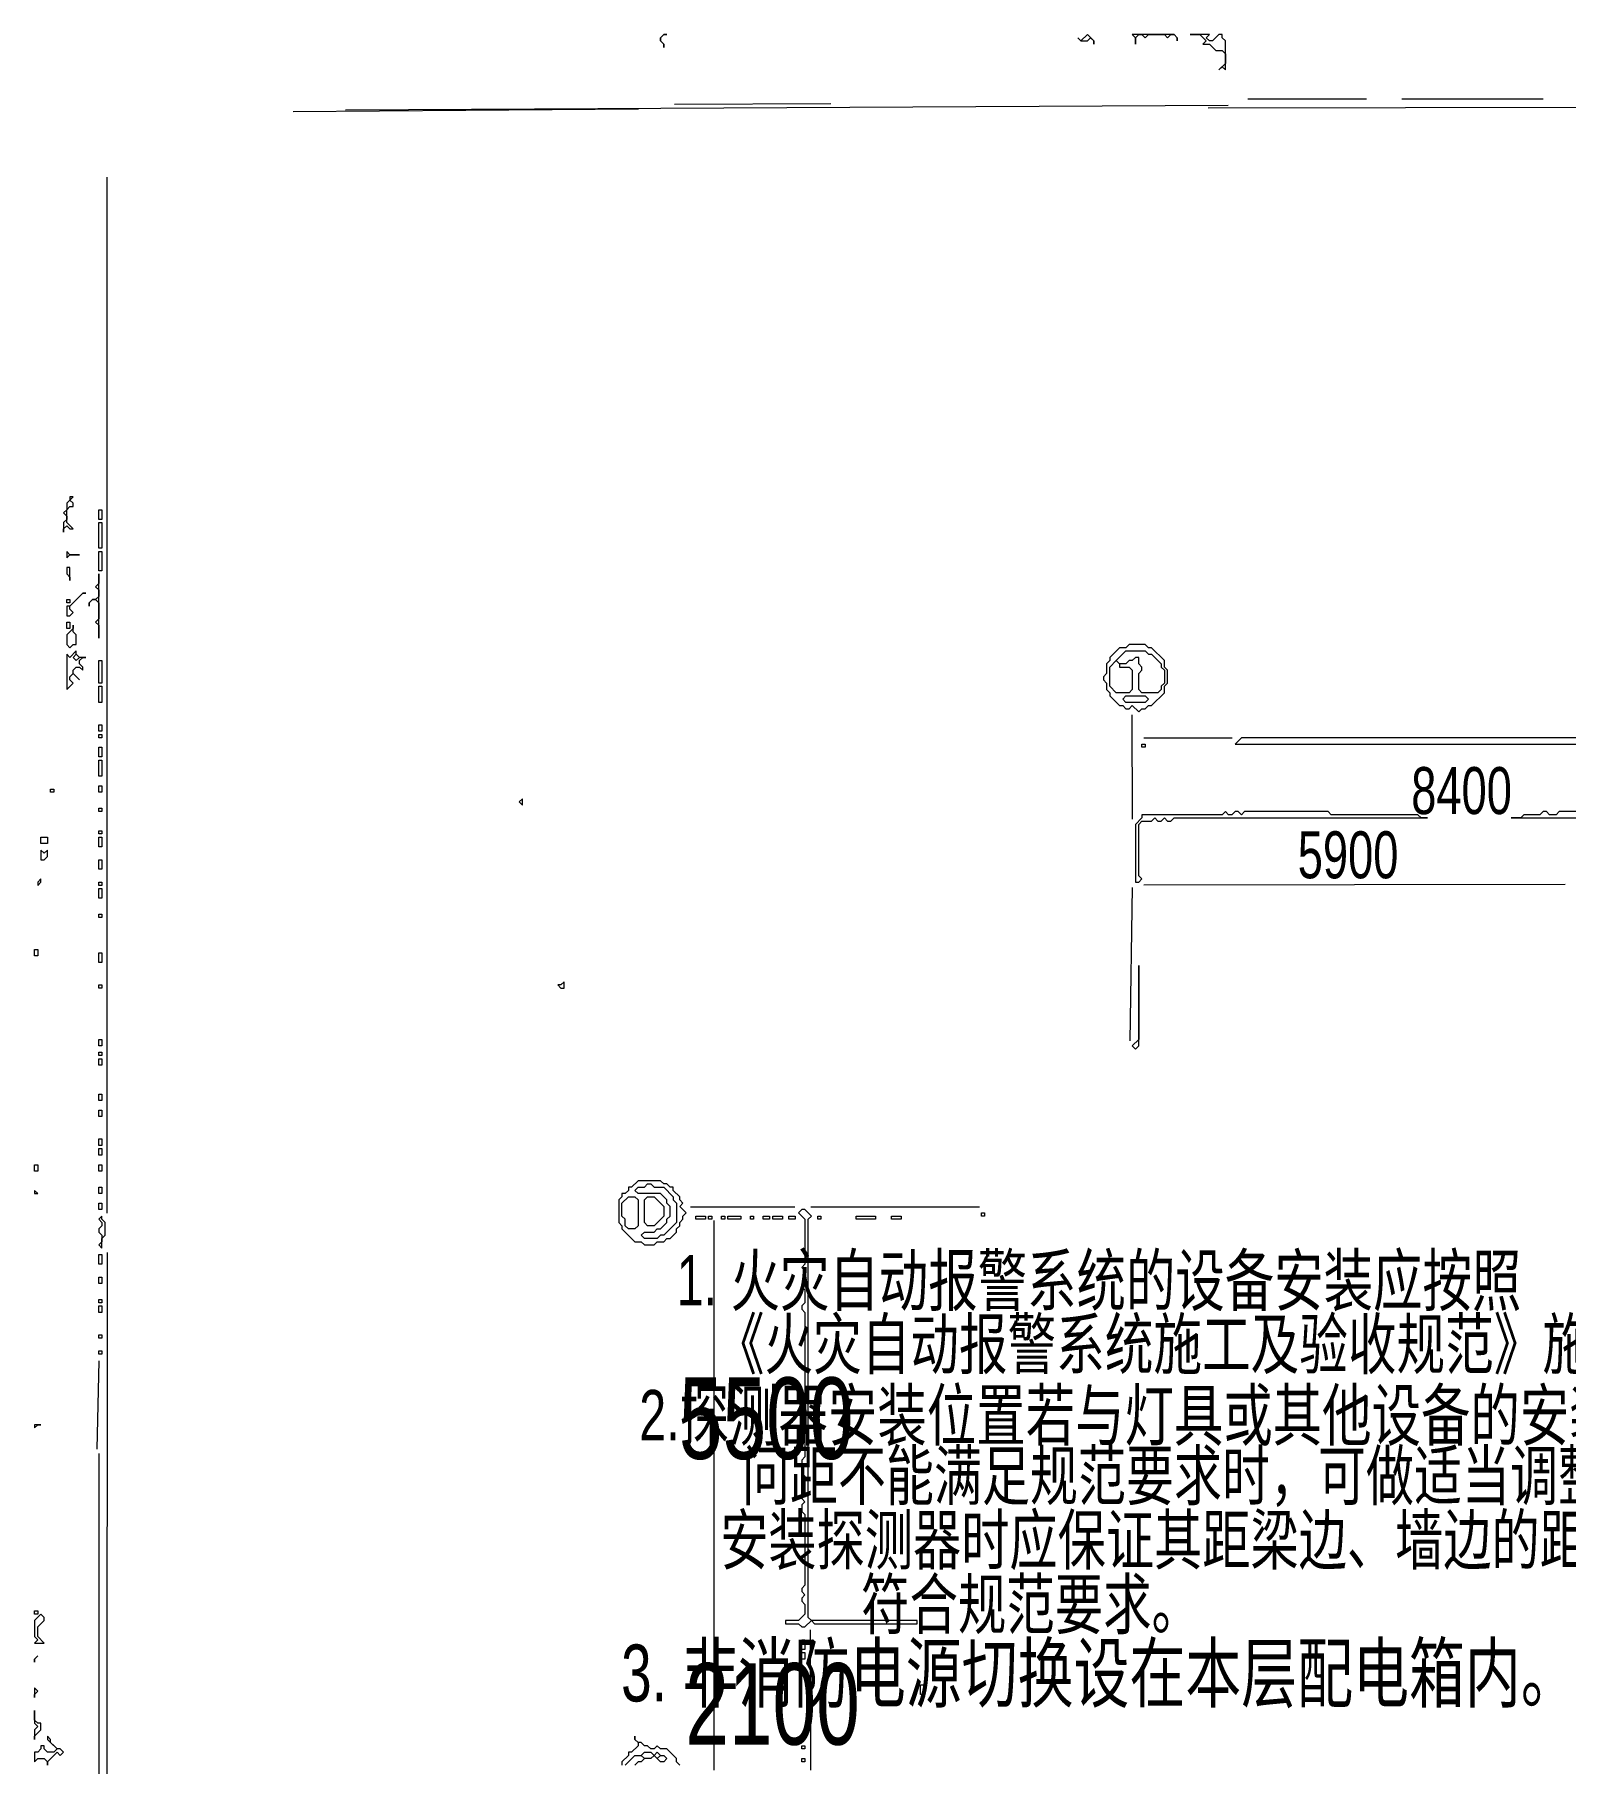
# Model space of a CAD drawing. Extents: x 10 to 1972, y 14 to 1392.
# Drawn here: x 10 to 487, y 854 to 1392 of the extents above; entities that cross this region are included whole.
import ezdxf

# ---------------------------------------------------------------- set-up
doc = ezdxf.new("R2010")
doc.units = 0
for name, color, linetype, lineweight in [('OCR_TEXT', 6, 'Continuous', 0), ('TRACE_CURVE', 6, 'Continuous', 0), ('TRACE_STRAIGHT', 5, 'Continuous', 0), ('TRACE_TEXT_SYMBOL', 6, 'Continuous', 0)]:
    doc.layers.add(name, color=color, linetype=linetype, lineweight=lineweight)
doc.styles.add('wqy-unicode', font='wqy-unicode.lff')

msp = doc.modelspace()

# ---------------------------------------------------------------- linework, layer by layer
at = {"layer": 'TRACE_CURVE', "color": 6}
for points in [[(547, 1173), (386, 1173), (384, 1171), (512, 1171)], [(492, 1150), (485, 1150), (484, 1149), (482, 1149), (481, 1150), (480, 1150), (479, 1149), (474, 1149), (473, 1148), (470, 1148), (546, 1148)]]:
    msp.add_lwpolyline(points, dxfattribs=at)
msp.add_lwpolyline([(249, 1026), (248, 1025), (250, 1023), (250, 1009), (249, 1008), (250, 1007), (250, 1004), (249, 1003), (249, 1002), (250, 1001), (250, 997), (249, 996), (249, 995), (250, 994), (250, 949), (249, 948), (249, 944), (250, 943), (250, 937), (249, 936), (250, 935), (249, 934), (249, 932), (250, 931), (250, 909), (249, 908), (249, 907), (250, 906), (249, 905), (249, 904), (250, 903), (250, 900), (248, 898), (244, 898), (244, 897), (248, 897), (249, 896), (250, 896), (252, 898), (253, 897), (285, 897), (285, 898), (252, 898), (251, 899), (251, 1023), (252, 1024), (250, 1026)], close=True, dxfattribs=at)
at = {"layer": 'TRACE_STRAIGHT', "color": 5}
for p, q in [((90.6, 1368.09), (198.13, 1368.84)), ((106.88, 1368.6), (381.89, 1369.98)), ((209.37, 1370.33), (258.12, 1370.49)), ((375.62, 1369.21), (808.13, 1369.81)), ((388, 1372), (425, 1372)), ((436, 1372), (480, 1372)), ((32.57, 1024.87), (32.64, 1347.63)), ((351.87, 1180.12), (351.99, 1147.62)), ((355.62, 1172.91), (383.13, 1172.99)), ((351.33, 1078.59), (352.03, 1126.37)), ((355.62, 1127.15), (486.88, 1127.36)), ((214.37, 1026.9), (246.88, 1026.82)), ((251.87, 1026.84), (304.38, 1026.85)), ((221.71, 851.38), (221.71, 1022.62)), ((32.55, 802.87), (32.67, 1012.63)), ((29.5, 951.34), (30.11, 978.89)), ((30, 950), (30, 829)), ((251.62, 895.13), (251.69, 851.37))]:
    msp.add_line(p, q, dxfattribs=at)
at = {"layer": 'TRACE_TEXT_SYMBOL', "color": 6}
for points in [[(206, 1392), (205, 1391), (205, 1390), (206, 1389), (206, 1388), (206, 1389), (205, 1390), (205, 1391), (206, 1392), (207, 1392)], [(338, 1392), (336, 1390), (335, 1391), (336, 1390), (338, 1390), (339, 1391), (340, 1390), (340, 1389), (340, 1390)], [(352, 1392), (353, 1391), (353, 1389), (353, 1391), (354, 1392), (355, 1392), (356, 1391), (357, 1392), (362, 1392), (363, 1391), (364, 1392), (365, 1392), (366, 1391), (366, 1390), (366, 1391), (365, 1392)], [(370, 1392), (373, 1392), (375, 1390), (374, 1389), (376, 1389), (378, 1387), (380, 1387), (381, 1386), (381, 1383), (379, 1381), (380, 1382), (381, 1381), (381, 1390), (380, 1391), (380, 1392), (379, 1392), (377, 1390), (376, 1390), (375, 1391), (376, 1392)], [(21, 1248), (21, 1247), (20, 1246), (20, 1244), (19, 1243), (20, 1242), (20, 1241), (19, 1240), (19, 1237), (19, 1238), (20, 1239), (21, 1238), (22, 1238), (20, 1240), (20, 1244), (21, 1245), (22, 1245), (22, 1246), (21, 1247), (22, 1248)], [(30, 1244), (31, 1244), (31, 1241), (30, 1241)], [(30, 1240), (31, 1240), (31, 1232), (30, 1232)], [(20, 1231), (20, 1229), (21, 1230), (24, 1230), (21, 1230)], [(30, 1231), (31, 1231), (31, 1225), (30, 1225)], [(20, 1226), (20, 1224), (21, 1223), (21, 1222), (21, 1226)], [(30, 1224), (30, 1221), (29, 1220), (30, 1219), (30, 1217), (29, 1216), (28, 1216), (27, 1215), (27, 1214), (27, 1215), (28, 1216), (29, 1216), (30, 1215), (30, 1210), (29, 1209), (30, 1208), (30, 1204)], [(25, 1218), (21, 1214), (20, 1214), (20, 1211), (21, 1211), (22, 1212), (21, 1213), (21, 1214), (25, 1218), (26, 1218)], [(20, 1216), (21, 1216), (21, 1215), (20, 1215)], [(20, 1209), (21, 1209), (21, 1207), (20, 1207)], [(22, 1208), (22, 1207), (20, 1205), (20, 1202), (21, 1201), (22, 1202), (23, 1202), (23, 1205), (22, 1206)], [(351, 1202), (350, 1201), (348, 1201), (345, 1198), (345, 1197), (344, 1196), (344, 1193), (343, 1192), (343, 1191), (344, 1190), (344, 1188), (345, 1187), (345, 1186), (348, 1183), (349, 1183), (350, 1182), (351, 1182), (352, 1183), (354, 1181), (355, 1182), (356, 1182), (357, 1183), (358, 1183), (362, 1187), (362, 1189), (363, 1190), (363, 1194), (362, 1195), (362, 1197), (358, 1201), (357, 1201), (356, 1202)], [(23, 1200), (21, 1198), (20, 1199), (20, 1188), (22, 1190), (21, 1191), (21, 1192), (22, 1193), (24, 1191), (22, 1193), (22, 1194), (23, 1195), (24, 1195), (25, 1194), (25, 1195), (24, 1196), (24, 1197), (25, 1198), (26, 1198), (24, 1198), (23, 1199)], [(22, 1198), (23, 1199), (24, 1198), (23, 1197)], [(30, 1197), (31, 1197), (31, 1190), (30, 1190)], [(347, 1197), (348, 1196), (348, 1195), (351, 1195), (352, 1194), (352, 1188), (351, 1187), (347, 1187), (345, 1189), (345, 1195)], [(350, 1200), (356, 1200), (357, 1199), (358, 1199), (361, 1196), (361, 1195), (362, 1194), (362, 1190), (361, 1189), (361, 1188), (360, 1187), (355, 1187), (354, 1188), (354, 1193), (355, 1194), (355, 1195), (354, 1196), (354, 1198), (353, 1198), (352, 1197), (351, 1197), (350, 1196), (348, 1196), (347, 1197)], [(30, 1189), (31, 1189), (31, 1184), (30, 1184)], [(349, 1185), (350, 1186), (356, 1186), (357, 1185), (356, 1184), (350, 1184)], [(30, 1177), (31, 1177), (31, 1175), (30, 1175)], [(30, 1174), (31, 1174), (31, 1173), (30, 1173)], [(30, 1170), (31, 1170), (31, 1167), (30, 1167)], [(355, 1171), (356, 1171), (356, 1170), (355, 1170)], [(30, 1166), (31, 1166), (31, 1161), (30, 1161)], [(30, 1158), (31, 1158), (31, 1156), (30, 1156)], [(15, 1157), (16, 1157), (16, 1156), (15, 1156)], [(162, 1154), (161, 1153), (162, 1152)], [(30, 1151), (31, 1151), (31, 1150), (30, 1150)], [(381, 1150), (380, 1149), (355, 1149), (355, 1148), (353, 1146), (353, 1128), (354, 1128), (355, 1129), (354, 1130), (354, 1146), (355, 1147), (358, 1147), (359, 1148), (360, 1147), (361, 1147), (362, 1148), (363, 1147), (364, 1147), (365, 1148), (444, 1148), (442, 1148), (441, 1149), (414, 1149), (413, 1150), (387, 1150), (386, 1149), (385, 1150), (384, 1150), (383, 1149), (382, 1149)], [(12, 1142), (14, 1142), (14, 1140), (12, 1140)], [(30, 1144), (31, 1144), (31, 1143), (30, 1143)], [(30, 1142), (31, 1142), (31, 1139), (30, 1139)], [(12, 1138), (12, 1135), (13, 1135), (14, 1136), (14, 1138), (13, 1137)], [(30, 1135), (31, 1135), (31, 1132), (30, 1132)], [(12, 1129), (11, 1128), (11, 1127), (12, 1128)], [(30, 1128), (31, 1128), (31, 1127), (30, 1127)], [(30, 1126), (31, 1126), (31, 1123), (30, 1123)], [(30, 1118), (31, 1118), (31, 1117), (30, 1117)], [(10, 1107), (11, 1107), (11, 1105), (10, 1105)], [(30, 1106), (31, 1106), (31, 1103), (30, 1103)], [(354, 1102), (354, 1079), (352, 1077), (353, 1076), (354, 1077)], [(30, 1096), (31, 1096), (31, 1095), (30, 1095)], [(175, 1097), (174, 1096), (173, 1096), (174, 1095), (175, 1095)], [(30, 1079), (31, 1079), (31, 1077), (30, 1077)], [(30, 1075), (31, 1075), (31, 1074), (30, 1074)], [(30, 1073), (31, 1073), (31, 1071), (30, 1071)], [(30, 1062), (31, 1062), (31, 1060), (30, 1060)], [(30, 1057), (31, 1057), (31, 1055), (30, 1055)], [(30, 1048), (31, 1048), (31, 1046), (30, 1046)], [(30, 1045), (31, 1045), (31, 1043), (30, 1043)], [(10, 1040), (11, 1040), (11, 1038), (10, 1038)], [(30, 1040), (31, 1040), (31, 1038), (30, 1038)], [(198, 1035), (196, 1033), (195, 1033), (195, 1032), (194, 1031), (193, 1031), (193, 1030), (192, 1029), (192, 1022), (193, 1021), (193, 1020), (197, 1016), (199, 1016), (200, 1015), (203, 1015), (204, 1016), (206, 1016), (207, 1017), (208, 1017), (210, 1019), (210, 1020), (211, 1021), (211, 1022), (212, 1023), (212, 1024), (213, 1025), (211, 1027), (212, 1028), (211, 1029), (211, 1030), (209, 1032), (209, 1033), (208, 1033), (207, 1034), (206, 1034), (205, 1035)], [(200, 1033), (201, 1034), (202, 1034), (203, 1033), (206, 1033), (209, 1030), (209, 1029), (210, 1028), (210, 1022), (206, 1018), (205, 1018), (204, 1017), (200, 1017), (199, 1018), (200, 1019), (203, 1019), (204, 1020), (205, 1020), (207, 1022), (207, 1023), (208, 1024), (208, 1027), (207, 1028), (207, 1029), (205, 1031), (198, 1031), (197, 1032), (198, 1033)], [(10, 1032), (10, 1031), (11, 1031)], [(30, 1033), (31, 1033), (31, 1031), (30, 1031)], [(195, 1030), (197, 1030), (198, 1029), (198, 1021), (197, 1020), (195, 1020), (194, 1021), (194, 1023), (193, 1024), (193, 1028)], [(200, 1029), (201, 1030), (203, 1030), (206, 1027), (206, 1024), (203, 1021), (201, 1021), (200, 1022)], [(30, 1028), (31, 1028), (31, 1026), (30, 1026)], [(31, 1024), (30, 1023), (31, 1022), (31, 1021), (30, 1020), (30, 1019), (31, 1018), (31, 1016), (30, 1015), (31, 1014), (31, 1017), (32, 1018), (32, 1022), (31, 1023)], [(216, 1024), (219, 1024), (219, 1023), (216, 1023)], [(220, 1024), (221, 1024), (221, 1023), (220, 1023)], [(224, 1024), (225, 1024), (225, 1023), (224, 1023)], [(226, 1024), (230, 1024), (230, 1023), (226, 1023)], [(233, 1024), (234, 1024), (234, 1023), (233, 1023)], [(237, 1024), (239, 1024), (239, 1023), (237, 1023)], [(240, 1024), (243, 1024), (243, 1023), (240, 1023)], [(245, 1024), (247, 1024), (247, 1023), (245, 1023)], [(254, 1024), (255, 1024), (255, 1023), (254, 1023)], [(266, 1024), (272, 1024), (272, 1023), (266, 1023)], [(277, 1024), (280, 1024), (280, 1023), (277, 1023)], [(305, 1025), (306, 1025), (306, 1024), (305, 1024)], [(30, 1012), (31, 1012), (31, 1009), (30, 1009)], [(30, 1005), (31, 1005), (31, 1003), (30, 1003)], [(30, 998), (31, 998), (31, 997), (30, 997)], [(30, 996), (31, 996), (31, 994), (30, 994)], [(30, 987), (31, 987), (31, 986), (30, 986)], [(30, 982), (31, 982), (31, 981), (30, 981)], [(10, 959), (10, 958), (11, 959), (12, 959)], [(10, 901), (11, 901), (11, 900), (10, 900)], [(12, 900), (10, 898), (10, 893), (11, 892), (10, 891), (13, 891), (11, 893), (11, 896), (13, 898), (13, 899)], [(249, 892), (250, 892), (250, 889), (249, 889)], [(11, 887), (10, 886), (10, 885), (10, 886)], [(249, 888), (250, 888), (250, 886), (249, 886)], [(286, 878), (287, 878), (287, 875), (286, 875)], [(10, 877), (10, 874), (10, 875), (11, 876)], [(10, 870), (10, 866), (11, 865), (10, 864), (10, 861), (10, 862), (12, 864), (12, 866), (11, 866), (10, 867)], [(14, 862), (14, 861), (17, 858), (16, 857), (14, 857), (13, 858), (13, 859), (12, 859), (12, 858), (11, 857), (10, 857), (10, 854), (11, 855), (13, 855), (14, 854), (14, 853), (14, 854), (17, 857), (18, 856), (19, 857), (18, 858), (17, 858), (15, 860), (15, 861)], [(199, 856), (200, 857), (202, 857), (203, 856), (202, 855), (200, 855)], [(203, 856), (204, 857), (205, 856), (204, 855)], [(249, 859), (250, 859), (250, 858), (249, 858)], [(204, 855), (205, 856), (206, 856), (207, 855), (206, 854), (205, 854)], [(249, 855), (250, 855), (250, 854), (249, 854)]]:
    msp.add_lwpolyline(points, close=True, dxfattribs=at)
for points in [[(211, 853), (210, 854), (210, 855), (207, 858), (205, 858), (204, 859), (203, 858), (202, 858), (201, 859), (200, 859), (199, 860), (198, 860), (197, 861), (197, 862), (197, 861), (198, 860), (198, 859), (196, 857), (195, 857), (195, 856), (193, 854), (193, 853)], [(194, 853), (197, 856), (199, 856), (200, 855), (199, 854), (198, 854), (197, 853)]]:
    msp.add_lwpolyline(points, dxfattribs=at)

# ---------------------------------------------------------------- texts
at = {"layer": 'OCR_TEXT', "color": 6, "style": 'wqy-unicode', "width": 0.72}
for s, height, p in [('8400', 14.642, (438.9, 1149.2)), ('5900', 14.642, (403.54, 1129.2)), ('1. 火灾自动报警系统的设备安装应按照', 15.6794, (210.04, 996.14)), ('《火灾自动报警系统施工及验收规范》施工。', 15.4242, (222.24, 976.43)), ('2.探测器安装位置若与灯具或其他设备的安装', 15.6794, (198.38, 954.14)), ('5500', 25.38, (210.75, 948.34)), ('问距不能满足规范要求时，可做适当调整。', 15.2284, (230.38, 935.57)), ('安装探测器时应保证其距梁边、墙边的距离', 15.2931, (223.6, 915.5)), ('符合规范要求。', 15.358, (267.51, 895.42)), ('3. 非消防电源切换设在本层配电箱内。', 17.7378, (192.75, 872.8)), ('2100', 25.38, (212.73, 859.34))]:
    msp.add_text(s, height=height, dxfattribs=at).set_placement(p)

doc.saveas('drawing.dxf')
